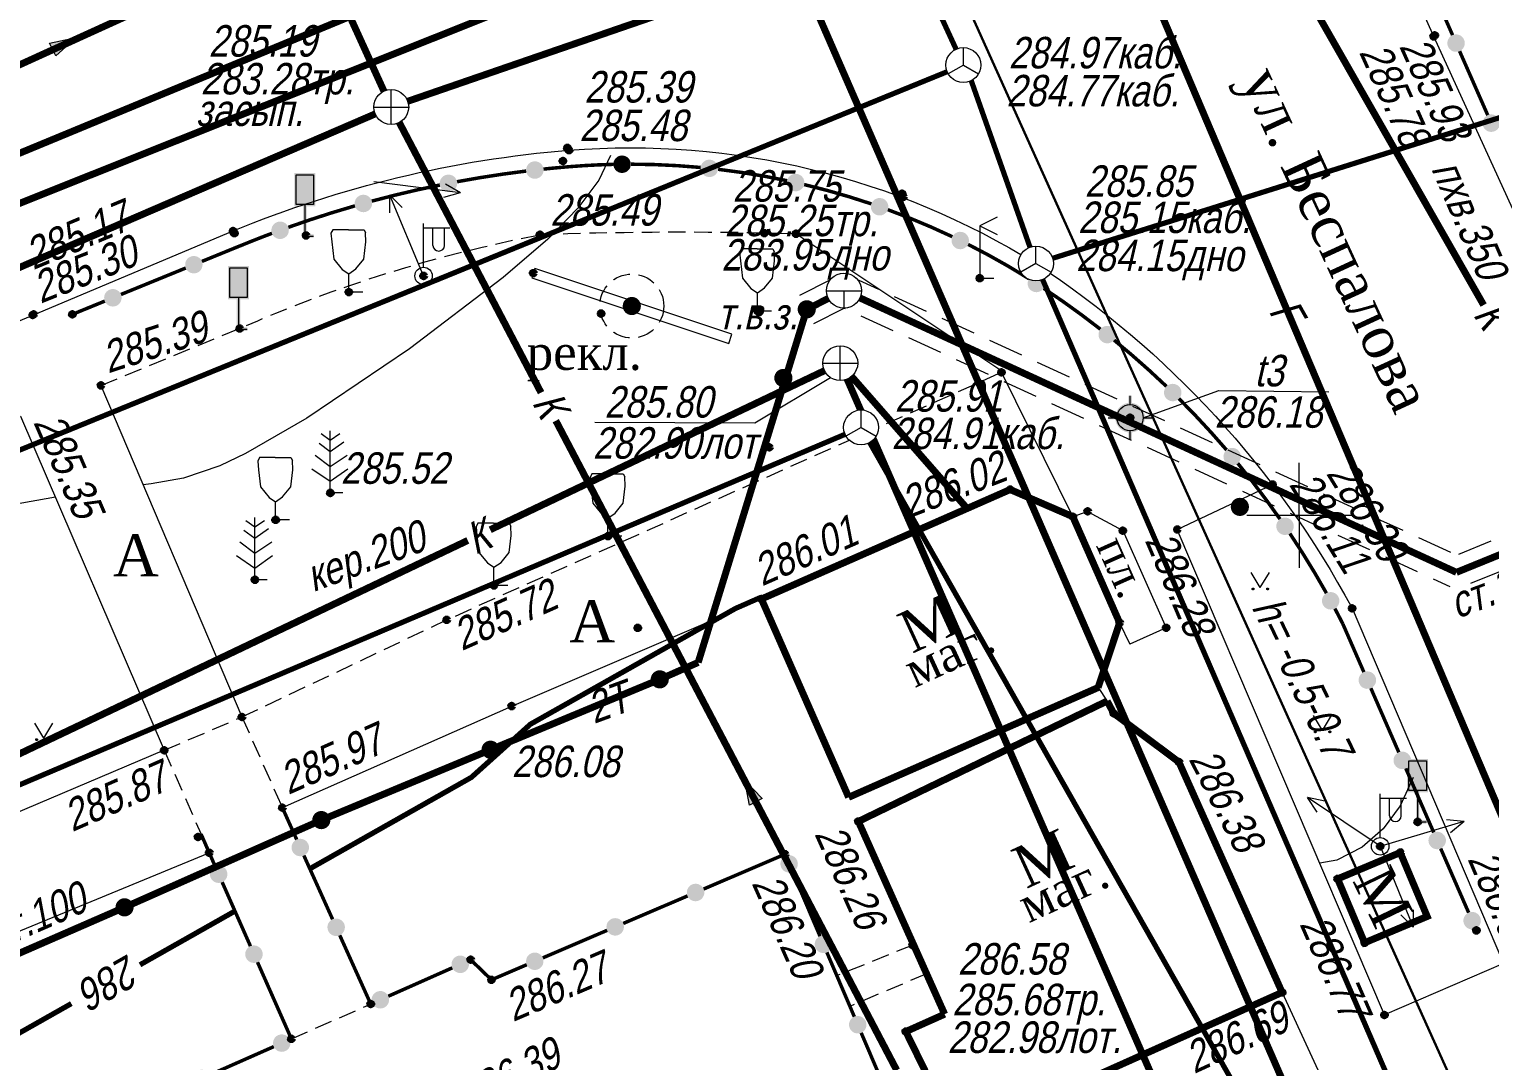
# Model space of a CAD drawing. Header units: metres. Extents: x 5191936 to 10384803, y 4968698 to 9938221.
# Drawn here: x 5192263.69 to 5192305.45, y 4969134.41 to 4969163.89 of the extents above; entities that cross this region are included whole.
import ezdxf
from ezdxf import colors
from ezdxf.entities.mleader import LeaderData, LeaderLine
from ezdxf.math import Vec2, Vec3

# ---------------------------------------------------------------- set-up
doc = ezdxf.new("R2010")
doc.units = ezdxf.units.M
doc.set_wipeout_variables(frame=1)
for name, pattern in [('COMMUN', [6, 5, -1]), ('DASHED', [0.75, 0.5, -0.25]), ('DASHEDX2', [1.5, 1, -0.5])]:
    doc.linetypes.add(name, pattern=pattern)
doc.layers.get('0').update_dxf_attribs({"lineweight": 18})
for name, color, linetype, lineweight in [('51361800', 7, 'Continuous', 18), ('51361930', 7, 'Continuous', 18), ('51361960', 7, 'Continuous', 18), ('51472300', 7, 'Continuous', 18), ('62221000', 7, 'Continuous', 18), ('71133200', 7, 'Continuous', 18), ('71133600', 7, 'Continuous', 18), ('82211000', 7, 'Continuous', 18), ('Commun', 7, 'Continuous', 18), ('CONTOURS-LABEL', 7, 'Continuous', 18), ('ELE_SKLAD', 7, 'Continuous', 18), ('GEO_POINTS', 7, 'Continuous', 18), ('Grid', 7, 'Continuous', 18), ('Otm', 7, 'Continuous', 18), ('R_Поверхность10_CNT-MAJ', 7, 'Continuous', 18), ('R_Поверхность10_CNT-MIN', 7, 'Continuous', 18), ('Sit', 7, 'Continuous', 18), ('Text', 7, 'Continuous', 18), ('Text_com', 7, 'Continuous', 18), ('Us_znak', 7, 'Continuous', 18), ('Us_znak_fon', 7, 'Continuous', 18), ('Рамка и сетка', 7, 'Continuous', 18)]:
    doc.layers.add(name, color=color, linetype=linetype, lineweight=lineweight)
doc.styles.add('eskd', font='ESKD1.shx', dxfattribs={"width": 1.2, "oblique": 15})
doc.styles.add('GOST-2.304_Type-B', font='GOST Common.ttf')
doc.styles.get("Standard").update_dxf_attribs({"font": 'arial.ttf', "width": 0.8, "oblique": 13, "height": 0.9})
doc.styles.add('style1', font='times.ttf', dxfattribs={"height": 1})
doc.linetypes.add('KABELww_500', pattern='A,0.0001,-0.4,[131,ltypeshp.shx,S=0.4,R=90,X=0.4,Y=-0.4],0.2,[131,ltypeshp.shx,S=0.2,R=90,X=0.4,Y=-0.2],3.6,[131,ltypeshp.shx,S=0.2,R=-90,X=-0.4,Y=0.2],0.2,[131,ltypeshp.shx,S=0.4,R=-90,X=-0.4,Y=0.4],-0.8,4,-0.4', length=9.6001)
doc.linetypes.add('ПОДЗ_ЛИНИИ_СВЯЗИ', pattern='A,4.8,-0.2,[133,ltypeshp.shx,S=0.2,R=0,X=-0.2,Y=0],-0.2,4.8,-2', length=12)

# ---------------------------------------------------------------- blocks, each defined once
blk = doc.blocks.new('KOVER')
at = {"layer": 'Us_znak', "lineweight": -2}
blk.add_hatch(color=0, dxfattribs=at).paths.add_polyline_path([(-0.21, 0, 1), (0.21, 0, 1)])
at = {"layer": 'Us_znak_fon', "true_color": 0xffffff}
blk.add_hatch(color=7, dxfattribs=at).paths.add_polyline_path([(-0.26, 0, 1), (0.26, 0, 1)])
at = {"layer": 'Us_znak', "color": 0, "lineweight": -2}
blk.add_circle((0, 0), 0.21, dxfattribs=at)
blk = doc.blocks.new('71133600')
for p, q in [((-0.52, 3.393), (0, 3.023)), ((0, 3.023), (0.55, 3.393)), ((-0.86, 2.163), (0, 1.513)), ((0, 1.513), (0.96, 2.163))]:
    blk.add_line(p, q)
for points in [[(0.71, 0), (0, 0), (0, 3.55)], [(-0.64, 2.838), (0, 2.368), (0, 2.368), (0.78, 2.928)], [(-1.05, 1.38), (0, 0.67), (1, 1.38)]]:
    blk.add_lwpolyline(points)
at = {"style": 'eskd', "oblique": 14.99998}
blk.add_attdef('Z', (2.033, -0.191), '', height=2, dxfattribs=at)
blk = doc.blocks.new('71133200')
for p, q in [((-0.924145, 3.560442), (-1.024145, 3.360442)), ((-1.024145, 3.360442), (-0.977382, 2.864397)), ((-0.024145, 3.560442), (-0.924145, 3.560442)), ((-0.024145, 3.560442), (0.875855, 3.560442)), ((0.875855, 3.560442), (0.958164, 3.395824)), ((0.975974, 2.864397), (0.958164, 3.395824)), ((-0.977382, 2.864397), (-0.861899, 1.88241)), ((0.861899, 1.88241), (0.975974, 2.864397)), ((-0.861899, 1.88241), (-0.374616, 1.28565)), ((0.401375, 1.321765), (0.861899, 1.88241)), ((-0.374616, 1.28565), (0, 1.039723)), ((0, 1.039723), (0.401375, 1.321765)), ((0, 0), (0, 1.039723)), ((0.8, 0), (0, 0))]:
    blk.add_line(p, q)
at = {"style": 'eskd', "oblique": 14.99997778}
blk.add_attdef('Z', (1.873004, -0.239356), '', height=2, dxfattribs=at)
blk = doc.blocks.new('ZNAK')
at = {"layer": 'Us_znak_fon', "true_color": 0xffffff}
blk.add_hatch(color=7, dxfattribs=at).paths.add_polyline_path([(0.3, 1.8), (-0.3, 1.8), (-0.3, 0.85), (-0.05, 0.85), (-0.05, -0.05), (0.25, -0.05), (0.25, 0.05), (0.05, 0.05), (0.05, 0.85), (0.3, 0.85)])
at = {"layer": 'Us_znak', "color": 0, "linetype": 'Continuous', "lineweight": -2, "ltscale": 10}
blk.add_lwpolyline([(-0.25, 1.75), (0.25, 1.75), (0.25, 0.9), (-0.25, 0.9)], close=True, dxfattribs=at)
at = {"layer": 'Us_znak', "linetype": 'DASHEDX2', "ltscale": 10}
blk.add_lwpolyline([(0, 0.9), (0, 0), (0.25, 0)], dxfattribs=at)
blk = doc.blocks.new('GAZON')
at = {"layer": 'Us_znak', "linetype": 'COMMUN', "lineweight": -2}
for points in [[(-0.233, -0.041, 1), (-0.183, -0.041, 1)], [(0.183, -0.041, 1), (0.233, -0.041, 1)]]:
    blk.add_hatch(color=0, dxfattribs=at).paths.add_polyline_path(points)
at = {"layer": 'Us_znak', "color": 0, "linetype": 'COMMUN', "lineweight": -2}
for points in [[(0, 0), (-0.26, 0.427)], [(0, 0), (0.26, 0.427)]]:
    blk.add_lwpolyline(points, dxfattribs=at)
for centre in [(-0.208, -0.041), (0.208, -0.041)]:
    blk.add_circle(centre, 0.025, dxfattribs=at)
blk = doc.blocks.new('51472300')
for p, q in [((0, 0.5), (0, 3)), ((0, 2.75), (1.5, 2.75)), ((0.538, 1.74), (0.538, 2.75)), ((1.2, 1.74), (1.2, 2.75))]:
    blk.add_line(p, q)
at = {"color": 7}
for radius in [0.5, 0.05]:
    blk.add_circle((0, 0), radius, dxfattribs=at)
blk.add_arc((0.869, 1.752), 0.331, 182.15673, 357.84327)
at = {"oblique": 15}
blk.add_attdef('Z', (1.021, -1.366), '', height=2, dxfattribs=at)
blk = doc.blocks.new('NAPR')
at = {"layer": 'Us_znak', "color": 0, "linetype": 'Continuous', "lineweight": -2}
for p in [(-0.191, 2.038), (0.189, 2.037)]:
    blk.add_line(p, (0, 2.5), dxfattribs=at)
blk.add_lwpolyline([(0, 0), (0, 2.5)], dxfattribs=at)
blk = doc.blocks.new('*U64')
at = {"layer": '82211000', "linetype": 'Continuous', "ltscale": 0.5}
for points in [[(5192277.899, 4969159.84, 1), (5192278.396, 4969159.897, 1)], [(5192280.391, 4969160.032, 1), (5192280.891, 4969160.038, 1)], [(5192282.888, 4969159.944, 1), (5192283.385, 4969159.891, 1)], [(5192275.432, 4969159.441, 1), (5192275.923, 4969159.536, 1)], [(5192285.358, 4969159.566, 1), (5192285.846, 4969159.456, 1)], [(5192273.004, 4969158.846, 1), (5192273.486, 4969158.981, 1)], [(5192287.767, 4969158.903, 1), (5192288.239, 4969158.737, 1)], [(5192270.631, 4969158.061, 1), (5192271.101, 4969158.233, 1)], [(5192290.083, 4969157.964, 1), (5192290.532, 4969157.744, 1)], [(5192292.274, 4969156.762, 1), (5192292.693, 4969156.49, 1)], [(5192294.315, 4969155.32, 1), (5192294.705, 4969155.008, 1)], [(5192296.203, 4969153.683, 1), (5192296.561, 4969153.334, 1)], [(5192297.921, 4969151.868, 1), (5192298.242, 4969151.485, 1)], [(5192299.451, 4969149.892, 1), (5192299.733, 4969149.479, 1)], [(5192300.777, 4969147.774, 1), (5192301.017, 4969147.335, 1)], [(5192301.846, 4969145.516, 1), (5192302.045, 4969145.057, 1)], [(5192302.844, 4969143.224, 1), (5192303.044, 4969142.765, 1)], [(5192303.843, 4969140.932, 1), (5192304.042, 4969140.473, 1)], [(5192304.841, 4969138.64, 1), (5192305.041, 4969138.181, 1)]]:
    blk.add_hatch(color=256, dxfattribs=at).paths.add_polyline_path(points, flags=0)
for points in [[(5192278.396, 4969159.896, 0.1, 0.1, -0.006108), (5192279.161, 4969159.967, 0.1, 0.1, -0.014367), (5192280.391, 4969160.031, 0, 0, 0)], [(5192290.532, 4969157.743, 0.1, 0.1, -0.022574), (5192292.219, 4969156.795, 0.1, 0.1, -0.000636), (5192292.273, 4969156.761, 0, 0, 0)], [(5192301.016, 4969147.334, 0.1, 0.1, -0.004898), (5192301.244, 4969146.896, 0.1, 0.1, 0), (5192301.846, 4969145.516, 0, 0, 0)]]:
    blk.add_lwpolyline(points, format="xyseb", dxfattribs=at)
at = {"layer": '82211000', "linetype": 'Continuous', "ltscale": 0.5, "const_width": 0.1}
for points in [[(5192280.891, 4969160.036, -0.023323), (5192282.888, 4969159.942, -0.023323)], [(5192275.923, 4969159.535, -0.015909), (5192277.899, 4969159.84, -0.015909)], [(5192283.385, 4969159.89, -0.023323), (5192285.358, 4969159.564, -0.023323)], [(5192273.486, 4969158.98, -0.015909), (5192275.432, 4969159.44, -0.015909)], [(5192285.846, 4969159.454, -0.023323), (5192287.767, 4969158.901, -0.023323)], [(5192271.101, 4969158.232, -0.015909), (5192273.004, 4969158.845, -0.015909)], [(5192288.238, 4969158.735, -0.023323), (5192290.082, 4969157.963, -0.023323)], [(5192292.692, 4969156.489, -0.019816), (5192294.314, 4969155.319, -0.019816)], [(5192294.705, 4969155.007, -0.019816), (5192296.203, 4969153.683, -0.019816)], [(5192296.56, 4969153.333, -0.019816), (5192297.92, 4969151.867, -0.019816)], [(5192298.241, 4969151.484, -0.019816), (5192299.449, 4969149.891, -0.019816)], [(5192299.731, 4969149.478, -0.019816), (5192300.776, 4969147.773, -0.019816)]]:
    blk.add_lwpolyline(points, format="xyb", dxfattribs=at)
at = {"layer": '82211000', "linetype": 'Continuous', "ltscale": 0.5, "flags": 128}
blk.add_lwpolyline([(5192269.701, 4969157.693, 0.1, 0.1, -0.007954), (5192270.632, 4969158.06, 0, 0, 0)], format="xyseb", dxfattribs=at)
at = {"layer": '82211000', "linetype": 'Continuous', "ltscale": 0.5, "const_width": 0.1}
for points in [[(5192302.045, 4969145.057), (5192302.844, 4969143.224)], [(5192303.044, 4969142.765), (5192303.843, 4969140.932)], [(5192304.042, 4969140.473), (5192304.841, 4969138.64)]]:
    blk.add_lwpolyline(points, dxfattribs=at)
at = {"layer": '82211000', "ltscale": 0.5, "const_width": 0.1}
blk.add_lwpolyline([(5192305.041, 4969138.181), (5192305.063, 4969138.132)], dxfattribs=at)
blk = doc.blocks.new('*U65')
at = {"layer": '82211000', "linetype": 'Continuous', "ltscale": 0.5}
for points in [[(5192268.168, 4969157.068, 1), (5192268.63, 4969157.257, 1)], [(5192265.853, 4969156.122, 1), (5192266.316, 4969156.312, 1)]]:
    blk.add_hatch(color=256, dxfattribs=at).paths.add_polyline_path(points, flags=0)
at = {"layer": '82211000', "ltscale": 0.5, "const_width": 0.1}
blk.add_lwpolyline([(5192268.63, 4969157.257), (5192269.75, 4969157.714)], dxfattribs=at)
at = {"layer": '82211000', "linetype": 'Continuous', "ltscale": 0.5, "const_width": 0.1}
blk.add_lwpolyline([(5192266.316, 4969156.312), (5192268.168, 4969157.068)], dxfattribs=at)
at = {"layer": '82211000', "linetype": 'Continuous', "ltscale": 0.5, "flags": 128}
blk.add_lwpolyline([(5192264.928, 4969155.744, 0.1, 0.1, 0), (5192265.853, 4969156.122, 0, 0, 0)], format="xyseb", dxfattribs=at)
blk = doc.blocks.new('*U66')
at = {"layer": '82211000', "linetype": 'Continuous', "ltscale": 0.5}
for points in [[(5192269.007, 4969139.969, 1), (5192269.209, 4969139.511, 1)], [(5192270.017, 4969137.682, 1), (5192270.219, 4969137.224, 1)], [(5192271.141, 4969135.012, 1), (5192270.684, 4969134.81, 1)], [(5192268.854, 4969134.001, 1), (5192268.397, 4969133.799, 1)], [(5192268.146, 4969132.412, 1), (5192268.365, 4969131.962, 1)]]:
    blk.add_hatch(color=256, dxfattribs=at).paths.add_polyline_path(points, flags=0)
at = {"layer": '82211000', "linetype": 'Continuous', "ltscale": 0.5, "flags": 128}
blk.add_lwpolyline([(5192268.606, 4969140.885, 0.1, 0.1, 0), (5192268.839, 4969140.351, 0.1, 0.1, 0), (5192269.007, 4969139.969, 0, 0, 0)], format="xyseb", dxfattribs=at)
at = {"layer": '82211000', "linetype": 'Continuous', "ltscale": 0.5, "const_width": 0.1}
for points in [[(5192269.209, 4969139.511), (5192270.017, 4969137.682)], [(5192270.684, 4969134.81), (5192268.854, 4969134.001)]]:
    blk.add_lwpolyline(points, dxfattribs=at)
at = {"layer": '82211000', "linetype": 'Continuous', "ltscale": 0.5}
for points in [[(5192270.219, 4969137.224, 0.1, 0.1, 0), (5192271.187, 4969135.032, 0.1, 0.1, 0), (5192271.141, 4969135.012, 0, 0, 0)], [(5192268.397, 4969133.799, 0.1, 0.1, 0), (5192267.636, 4969133.462, 0.1, 0.1, 0), (5192268.146, 4969132.412, 0, 0, 0)]]:
    blk.add_lwpolyline(points, format="xyseb", dxfattribs=at)
at = {"layer": '82211000', "ltscale": 0.5, "const_width": 0.1}
blk.add_lwpolyline([(5192268.365, 4969131.962), (5192269.449, 4969129.73)], dxfattribs=at)
blk = doc.blocks.new('*U67')
at = {"layer": '82211000', "linetype": 'Continuous', "ltscale": 0.5}
for points in [[(5192271.339, 4969140.73, 1), (5192271.544, 4969140.274, 1)], [(5192285.318, 4969140.264, 1), (5192285.514, 4969139.805, 1)], [(5192282.512, 4969139.118, 1), (5192282.972, 4969139.315, 1)], [(5192272.365, 4969138.45, 1), (5192272.57, 4969137.994, 1)], [(5192280.214, 4969138.135, 1), (5192280.674, 4969138.332, 1)], [(5192286.299, 4969137.965, 1), (5192286.495, 4969137.505, 1)], [(5192277.916, 4969137.152, 1), (5192278.375, 4969137.348, 1)], [(5192275.786, 4969137.062, 1), (5192276.243, 4969137.265, 1)], [(5192273.501, 4969136.048, 1), (5192273.958, 4969136.251, 1)], [(5192287.28, 4969135.666, 1), (5192287.476, 4969135.206, 1)], [(5192288.261, 4969133.366, 1), (5192288.458, 4969132.906, 1)]]:
    blk.add_hatch(color=256, dxfattribs=at).paths.add_polyline_path(points, flags=0)
at = {"layer": '82211000', "linetype": 'Continuous', "ltscale": 0.5, "flags": 128}
blk.add_lwpolyline([(5192270.929, 4969141.642, 0.1, 0.1, 0), (5192271.339, 4969140.73, 0, 0, 0)], format="xyseb", dxfattribs=at)
at = {"layer": '82211000', "linetype": 'Continuous', "ltscale": 0.5, "const_width": 0.1}
for points in [[(5192271.544, 4969140.274), (5192272.365, 4969138.45)], [(5192285.514, 4969139.805), (5192286.299, 4969137.965)], [(5192280.674, 4969138.332), (5192282.512, 4969139.118)], [(5192278.375, 4969137.348), (5192280.214, 4969138.135)], [(5192286.495, 4969137.505), (5192287.28, 4969135.666)], [(5192273.958, 4969136.251), (5192275.786, 4969137.062)], [(5192287.476, 4969135.206), (5192288.261, 4969133.366)]]:
    blk.add_lwpolyline(points, dxfattribs=at)
at = {"layer": '82211000', "linetype": 'Continuous', "ltscale": 0.5}
for points in [[(5192282.972, 4969139.315, 0.1, 0.1, 0), (5192285.298, 4969140.31, 0.1, 0.1, 0), (5192285.318, 4969140.264, 0, 0, 0)], [(5192272.57, 4969137.994, 0.1, 0.1, 0), (5192273.456, 4969136.027, 0.1, 0.1, 0), (5192273.501, 4969136.048, 0, 0, 0)], [(5192276.243, 4969137.265, 0.1, 0.1, 0), (5192276.311, 4969137.296, 0.1, 0.1, 0), (5192276.907, 4969136.72, 0.1, 0.1, 0), (5192277.916, 4969137.152, 0, 0, 0)]]:
    blk.add_lwpolyline(points, format="xyseb", dxfattribs=at)
at = {"layer": '82211000', "ltscale": 0.5}
blk.add_lwpolyline([(5192288.458, 4969132.906, 0.1, 0.1, 0), (5192288.903, 4969131.861, 0.1, 0.1, 0), (5192289.527, 4969132.094, 0, 0, 0)], format="xyseb", dxfattribs=at)
blk = doc.blocks.new('*U73')
at = {"layer": '82211000', "linetype": 'Continuous', "ltscale": 0.5}
for points in [[(5192304.381, 4969163.726, 1), (5192304.582, 4969163.268, 1)], [(5192305.387, 4969161.438, 1), (5192305.589, 4969160.98, 1)]]:
    blk.add_hatch(color=256, dxfattribs=at).paths.add_polyline_path(points, flags=0)
at = {"layer": '82211000', "linetype": 'Continuous', "ltscale": 0.5, "const_width": 0.1}
for points in [[(5192303.576, 4969165.557), (5192304.381, 4969163.726)], [(5192304.582, 4969163.268), (5192305.387, 4969161.438)]]:
    blk.add_lwpolyline(points, dxfattribs=at)
blk = doc.blocks.new('51361960a')
at = {"style": 'eskd', "oblique": 15}
for tag, p in [('Z', (1.722, 1.4)), ('Z1', (1.722, -1)), ('Z2', (1.722, -3.4))]:
    blk.add_attdef(tag, p, '', height=2, dxfattribs=at)
at = {"color": 7}
blk.add_wipeout([(-0.098, 1), (-0.292, 0.962), (-0.474, 0.886), (-0.637, 0.777), (-0.777, 0.637), (-0.886, 0.474), (-0.962, 0.292), (-1, 0.098), (-1, -0.098), (-0.962, -0.292), (-0.886, -0.474), (-0.777, -0.637), (-0.637, -0.777), (-0.474, -0.886), (-0.292, -0.962), (-0.098, -1), (0.098, -1), (0.292, -0.962), (0.474, -0.886), (0.637, -0.777), (0.777, -0.637), (0.886, -0.474), (0.962, -0.292), (1, -0.098), (1, 0.098), (0.962, 0.292), (0.886, 0.474), (0.777, 0.637), (0.637, 0.777), (0.474, 0.886), (0.292, 0.962), (0.098, 1)], dxfattribs=at)
blk.add_wipeout([(-0.098, 1), (-0.292, 0.962), (-0.474, 0.886), (-0.637, 0.777), (-0.777, 0.637), (-0.886, 0.474), (-0.962, 0.292), (-1, 0.098), (-1, -0.098), (-0.962, -0.292), (-0.886, -0.474), (-0.777, -0.637), (-0.637, -0.777), (-0.474, -0.886), (-0.292, -0.962), (-0.098, -1), (0.098, -1), (0.292, -0.962), (0.474, -0.886), (0.637, -0.777), (0.777, -0.637), (0.886, -0.474), (0.962, -0.292), (1, -0.098), (1, 0.098), (0.962, 0.292), (0.886, 0.474), (0.777, 0.637), (0.637, 0.777), (0.474, 0.886), (0.292, 0.962), (0.098, 1)], dxfattribs=at)
for q in [(0, 1), (-0.867, -0.498), (0.867, -0.498)]:
    blk.add_line((0, 0), q)
blk.add_circle((0, 0), 1)
blk = doc.blocks.new('51361800a')
at = {"style": 'eskd', "oblique": 15}
for tag, p in [('Z', (1.722, 1.4)), ('Z1', (1.722, -1)), ('Z2', (1.722, -3.4))]:
    blk.add_attdef(tag, p, '', height=2, dxfattribs=at)
at = {"color": 7}
blk.add_wipeout([(-0.098, 1), (-0.292, 0.962), (-0.474, 0.886), (-0.637, 0.777), (-0.777, 0.637), (-0.886, 0.474), (-0.962, 0.292), (-1, 0.098), (-1, -0.098), (-0.962, -0.292), (-0.886, -0.474), (-0.777, -0.637), (-0.637, -0.777), (-0.474, -0.886), (-0.292, -0.962), (-0.098, -1), (0.098, -1), (0.292, -0.962), (0.474, -0.886), (0.637, -0.777), (0.777, -0.637), (0.886, -0.474), (0.962, -0.292), (1, -0.098), (1, 0.098), (0.962, 0.292), (0.886, 0.474), (0.777, 0.637), (0.637, 0.777), (0.474, 0.886), (0.292, 0.962), (0.098, 1)], dxfattribs=at)
for p, q in [((0, -1), (0, 1)), ((-1, 0), (1, 0))]:
    blk.add_line(p, q)
blk.add_circle((0, 0), 1)
blk = doc.blocks.new('51361930a')
at = {"style": 'eskd', "oblique": 15}
for tag, p in [('Z', (1.722, 1.4)), ('Z1', (1.722, -1)), ('Z2', (1.722, -3.4))]:
    blk.add_attdef(tag, p, '', height=2, dxfattribs=at)
at = {"color": 7}
blk.add_wipeout([(-0.098, 1), (-0.292, 0.962), (-0.474, 0.886), (-0.637, 0.777), (-0.777, 0.637), (-0.886, 0.474), (-0.962, 0.292), (-1, 0.098), (-1, -0.098), (-0.962, -0.292), (-0.886, -0.474), (-0.777, -0.637), (-0.637, -0.777), (-0.474, -0.886), (-0.292, -0.962), (-0.098, -1), (0.098, -1), (0.292, -0.962), (0.474, -0.886), (0.637, -0.777), (0.777, -0.637), (0.886, -0.474), (0.962, -0.292), (1, -0.098), (1, 0.098), (0.962, 0.292), (0.886, 0.474), (0.777, 0.637), (0.637, 0.777), (0.474, 0.886), (0.292, 0.962), (0.098, 1)], dxfattribs=at)
for p, q in [((-1, 0), (1, 0)), ((0, 0), (0, -1))]:
    blk.add_line(p, q)
blk.add_circle((0, 0), 1)
blk = doc.blocks.new('62221000')
at = {"linetype": 'Continuous'}
for points in [[(1, 3.5), (0, 3), (1, 2.5)], [(0, 3), (0, 0), (0.8, 0)]]:
    blk.add_lwpolyline(points, dxfattribs=at)
at = {"style": 'eskd', "oblique": 14.99997778}
blk.add_attdef('Z', (1.778249, -0.193057), '', height=2, dxfattribs=at)
blk = doc.blocks.new('A$C52264BE2')
at = {"layer": 'Sit'}
h = blk.add_hatch(color=32, dxfattribs=at)
h.dxf.hatch_style = 1
h.paths.add_polyline_path([(0, 0.374), (0.714, 0.443), (0.15, 0)])
at = {"layer": 'Sit', "color": 32, "elevation": 285.308}
blk.add_lwpolyline([(0, 0.374), (0.714, 0.443), (0.15, 0), (0, 0.374)], dxfattribs=at)
blk = doc.blocks.new('POINT')
at = {"layer": 'Us_znak', "linetype": 'Continuous', "lineweight": -2}
h = blk.add_hatch(color=0, dxfattribs=at)
edge = h.paths.add_edge_path()
edge.add_arc((0, 0), 0.05, 0, 360)
at = {"layer": 'Us_znak_fon', "linetype": 'Continuous', "true_color": 0xffffff}
blk.add_hatch(color=7, dxfattribs=at).paths.add_polyline_path([(-0.422, 0.05, -0.346708), (-0.05, 0.422), (-0.05, 0.625), (0.05, 0.625), (0.05, 0.422, -0.346708), (0.422, 0.05), (0.625, 0.05), (0.625, -0.05), (0.422, -0.05, -0.346708), (0.05, -0.422), (0.05, -0.625), (-0.05, -0.625), (-0.05, -0.422, -0.346708), (-0.422, -0.05), (-0.625, -0.05), (-0.625, 0.05)])
at = {"layer": 'Us_znak', "color": 0, "linetype": 'Continuous', "lineweight": -2}
for p, q in [((0, 0.375), (0, 0.625)), ((-0.625, 0), (-0.375, 0)), ((0.375, 0), (0.625, 0)), ((0, -0.625), (0, -0.375))]:
    blk.add_line(p, q, dxfattribs=at)
for radius in [0.375, 0.05]:
    blk.add_circle((0, 0), radius, dxfattribs=at)
blk = doc.blocks.new('GRID')
at = {"layer": 'Grid', "color": 104}
blk.add_line((-1.5, 0), (1.5, 0), dxfattribs=at)
for points in [[(0, 0), (0, 1.5)], [(0, 0), (0, -1.5)]]:
    blk.add_lwpolyline(points, dxfattribs=at)

msp = doc.modelspace()

# ---------------------------------------------------------------- hatches: boundary and pattern name
at = {"layer": 'Рамка и сетка'}
h = msp.add_hatch(color=256, dxfattribs=at)
h.dxf.hatch_style = 1
h.paths.add_polyline_path([(5192264.27, 4969163.494), (5192265.032, 4969163.659), (5192264.451, 4969163.134)])

# ---------------------------------------------------------------- linework, layer by layer
at = {"color": 192, "linetype": 'ПОДЗ_ЛИНИИ_СВЯЗИ', "lineweight": 60, "ltscale": 0.4, "const_width": 0.15, "flags": 128}
for points, elevation in [([(5192271.745, 4969203.416), (5192290.188, 4969163.323)], 285.573), ([(5192289.934, 4969162.68), (5192198.191, 4969125.254)], 285.573), ([(5192290.623, 4969162.421), (5192292.3, 4969157.668)], 285.573), ([(5192292.949, 4969157.346), (5192306.18, 4969161.509)], 285.237), ([(5192329.562, 4969071.503), (5192292.664, 4969156.736)], 290.074), ([(5192287.013, 4969152.314), (5192227.302, 4969126.957)], 285.911), ([(5192287.721, 4969152.074), (5192306.396, 4969119.184)], 285.237)]:
    msp.add_lwpolyline(points, dxfattribs=dict(at, elevation=elevation))
at = {"layer": 'Commun', "color": 1, "linetype": 'KABELww_500', "lineweight": 30, "flags": 128}
msp.add_lwpolyline([(5192313.741, 4969113.03), (5192273.206, 4969202.968)], dxfattribs=at)
at = {"layer": 'Commun', "color": 32, "linetype": 'COMMUN', "ltscale": 0.7, "const_width": 0.2, "flags": 128}
for points, elevation in [([(5192267.09, 4969176.929), (5192273.833, 4969162.124)], 283.662), ([(5192274.513, 4969161.834), (5192296.965, 4969169.569)], 285.308), ([(5192297.691, 4969169.289), (5192305.269, 4969156.009)], 285.308), ([(5192233.576, 4969144.202), (5192273.58, 4969161.472)], 285.308), ([(5192278.325, 4969153.505), (5192274.273, 4969161.225)], 286.577), ([(5192286.424, 4969154.132), (5192276.871, 4969149.586)], 285.804), ([(5192304.47, 4969114.135), (5192287.075, 4969153.889)], 285.237), ([(5192287.203, 4969153.968), (5192290.504, 4969150.193)], 285.804), ([(5192288.492, 4969134.135), (5192278.746, 4969152.703)], 286.577), ([(5192276.23, 4969149.28), (5192255.193, 4969139.267)], 285.804)]:
    msp.add_lwpolyline(points, dxfattribs=dict(at, elevation=elevation))
at = {"layer": 'Commun', "color": 4, "linetype": 'COMMUN', "ltscale": 0.7, "const_width": 0.2, "elevation": 287.906, "flags": 128}
for points in [[(5192293.291, 4969170.842), (5192256.056, 4969155.977)], [(5192293.291, 4969170.842), (5192329.917, 4969084.562)]]:
    msp.add_lwpolyline(points, dxfattribs=at)
at = {"layer": 'Commun', "color": 106, "linetype": 'COMMUN', "ltscale": 0.7, "const_width": 0.2, "flags": 128}
for points, elevation in [([(5192250.177, 4969154.872), (5192283.731, 4969168.754)], 285.881), ([(5192286.19, 4969164.442), (5192299.851, 4969133.088)], 285.381)]:
    msp.add_lwpolyline(points, dxfattribs=dict(at, elevation=elevation))
at = {"layer": 'Commun', "color": 5, "linetype": 'DASHED', "ltscale": 2, "flags": 128}
for points, elevation in [([(5192285.718, 4969156.289), (5192286.977, 4969156.922), (5192304.681, 4969148.777)], 285.636), ([(5192286.122, 4969155.485), (5192286.994, 4969155.923), (5192304.305, 4969147.959)], 285.636), ([(5192311.036, 4969151.522), (5192304.323, 4969148.785)], 286.489), ([(5192311.375, 4969150.688), (5192304.663, 4969147.951)], 286.489)]:
    msp.add_lwpolyline(points, dxfattribs=dict(at, elevation=elevation))
at = {"layer": 'Commun', "color": 5, "linetype": 'COMMUN', "ltscale": 0.7, "const_width": 0.2, "flags": 128}
for points, elevation in [([(5192285.92, 4969155.887), (5192286.534, 4969156.196)], 285.636), ([(5192287.439, 4969156.214), (5192304.493, 4969148.368)], 285.636), ([(5192310.739, 4969150.915), (5192304.493, 4969148.368)], 286.489)]:
    msp.add_lwpolyline(points, dxfattribs=dict(at, elevation=elevation))
at = {"layer": 'Commun', "color": 5, "linetype": 'Continuous', "ltscale": 2, "const_width": 0.2, "flags": 128}
for points, elevation in [([(5192285.92, 4969155.887), (5192282.816, 4969145.793)], 285.636), ([(5192250.308, 4969132.099), (5192251.928, 4969132.754), (5192257.078, 4969134.788), (5192261.617, 4969136.698), (5192266.418, 4969138.792), (5192272.043, 4969141.286), (5192281.718, 4969145.309), (5192282.816, 4969145.793)], 285.752)]:
    msp.add_lwpolyline(points, dxfattribs=dict(at, elevation=elevation))
at = {"layer": 'GEO_POINTS', "lineweight": 60}
for centre in [(5192303.842, 4969163.687, 285.777), (5192303.872, 4969163.72, 285.931), (5192274.039, 4969161.67, 285.194), (5192279.078, 4969160.501, 285.39), (5192279.123, 4969160.435, 285.476), (5192278.948, 4969160.126, 285.492), (5192288.646, 4969159.192, 285.668), (5192288.681, 4969159.099, 285.797), (5192269.522, 4969158.128, 285.237), (5192269.559, 4969158.063, 285.384), (5192271.606, 4969157.998, 285.424), (5192278.291, 4969158.019, 285.491), (5192284.706, 4969158.066, 285.678), (5192285.609, 4969158.048, 285.765), (5192292.467, 4969157.194, 285.847), (5192274.966, 4969156.842, 285.471), (5192278.101, 4969156.922, 285.487), (5192290.866, 4969156.776, 285.952), (5192272.83, 4969156.38, 285.527), (5192286.985, 4969156.422, 285.753), (5192280.919, 4969155.981, 285.782), (5192284.513, 4969155.837, 285.803), (5192285.92, 4969155.887, 285.636), (5192263.795, 4969155.724, 285.302), (5192263.818, 4969155.743, 285.174), (5192264.928, 4969155.744, 285.308), (5192280.041, 4969155.765, 285.644), (5192269.707, 4969155.338, 285.451), (5192286.872, 4969154.348, 285.804), (5192265.744, 4969153.712, 285.386), (5192285.252, 4969153.925, 285.844), (5192291.486, 4969154.087, 286.067), (5192287.474, 4969152.51, 285.911), (5192295.164, 4969152.79, 286.182), (5192284.85, 4969151.943, 286.909), (5192299.193, 4969150.835, 286.299), (5192299.235, 4969150.877, 286.109), (5192272.3, 4969150.639, 285.518), (5192291.735, 4969150.735, 286.018), (5192293.526, 4969149.96, 286.184), (5192293.949, 4969150.111, 286.239), (5192298.301, 4969150.24, 286.282), (5192270.736, 4969149.868, 285.5), (5192294.955, 4969149.561, 286.254), (5192296.512, 4969149.593, 286.283), (5192280.238, 4969149.401, 285.929), (5192270.144, 4969148.157, 285.55), (5192276.979, 4969147.993, 285.693), (5192284.624, 4969147.606, 286.009), (5192301.51, 4969147.341, 286.27), (5192275.626, 4969147.009, 285.718), (5192281.09, 4969146.781, 285.891), (5192294.864, 4969146.927, 286.304), (5192296.194, 4969146.784, 286.321), (5192277.485, 4969144.545, 285.959), (5192269.773, 4969144.234, 285.857), (5192294.694, 4969144.337, 286.395), (5192267.552, 4969143.281, 285.87), (5192276.969, 4969143.256, 286.083), (5192296.559, 4969142.946, 286.378), (5192270.929, 4969141.642, 285.97), (5192272.043, 4969141.286, 286.11), (5192287.395, 4969141.247, 286.257), (5192303.382, 4969141.234, 286.479), (5192268.52, 4969140.802, 285.883), (5192268.839, 4969140.351, 285.986), (5192302.313, 4969140.537, 286.52), (5192302.886, 4969140.358, 286.618), (5192285.298, 4969140.31, 286.198), (5192301.096, 4969139.606, 286.525), (5192266.418, 4969138.792, 286.026), (5192305.063, 4969138.132, 286.639), (5192288.95, 4969137.713, 286.327), (5192301.867, 4969137.779, 286.596), (5192276.311, 4969137.296, 286.24), (5192276.907, 4969136.72, 286.274), (5192299.509, 4969136.36, 286.69), (5192273.456, 4969136.027, 286.246), (5192302.435, 4969135.716, 286.774), (5192271.187, 4969135.032, 286.202), (5192288.752, 4969135.241, 286.411)]:
    msp.add_circle(centre, 0.06, dxfattribs=at)
at = {"layer": 'R_Поверхность10_CNT-MAJ', "color": 32, "const_width": 0.15, "elevation": 286, "flags": 128}
for points in [[(5192284.604, 4969147.652), (5192283.881, 4969147.335), (5192278.021, 4969144.027), (5192276.333, 4969142.508), (5192271.715, 4969139.895)], [(5192269.574, 4969138.685), (5192266.859, 4969137.149)], [(5192264.897, 4969136.04), (5192262.691, 4969134.792), (5192261.548, 4969134.302), (5192260.58, 4969133.986), (5192259.411, 4969133.937), (5192258.561, 4969134.204), (5192257.406, 4969134.244), (5192253.721, 4969133.482), (5192250.473, 4969132.622), (5192249.719, 4969132.365)]]:
    msp.add_lwpolyline(points, dxfattribs=at)
at = {"layer": 'R_Поверхность10_CNT-MIN', "color": 32, "flags": 128}
for points, elevation in [([(5192280.309, 4969160.281), (5192279.975, 4969159.577), (5192279.378, 4969158.782), (5192278.519, 4969157.895), (5192277.241, 4969156.794), (5192274.568, 4969154.761), (5192271.627, 4969152.777), (5192269.873, 4969151.762), (5192269.138, 4969151.41), (5192268.101, 4969151.062), (5192267.175, 4969150.9), (5192266.95, 4969150.874)], 285.5), ([(5192264.441, 4969150.519), (5192258.397, 4969149.436)], 285.5), ([(5192303.251, 4969142.504), (5192302.882, 4969141.696), (5192302.396, 4969141.034), (5192301.794, 4969140.516), (5192301.074, 4969140.143), (5192300.585, 4969140.051)], 286.5)]:
    msp.add_lwpolyline(points, dxfattribs=dict(at, elevation=elevation))
at = {"layer": 'Sit', "flags": 128}
for points, elevation in [([(5192323.339, 4969121.684), (5192315.631, 4969138.131), (5192309.907, 4969150.445), (5192303.842, 4969163.687), (5192297.324, 4969178.289), (5192288.163, 4969198.598), (5192286.97, 4969201.309, -0.178713), (5192286.611, 4969207.193, -0.0486), (5192287.784, 4969210.047, -0.50364)], 287.207), ([(5192269.522, 4969158.128, -0.077852), (5192279.123, 4969160.435, -0.160741), (5192292.467, 4969157.194, -0.124634), (5192301.51, 4969147.341), (5192305.842, 4969137.184)], 285.237)]:
    msp.add_lwpolyline(points, format="xyb", dxfattribs=dict(at, elevation=elevation))
at = {"layer": 'Sit', "linetype": 'COMMUN', "ltscale": 0.7, "const_width": 0.2, "elevation": 284.965, "flags": 128}
msp.add_lwpolyline([(5192275.965, 4969168.586), (5192261.221, 4969161.877)], dxfattribs=at)
at = {"layer": 'Sit', "flags": 128}
for points, elevation in [([(5192160.029, 4969111.585), (5192173.113, 4969117.076), (5192187.888, 4969123.363), (5192204.801, 4969130.562), (5192224.765, 4969139.147), (5192234.542, 4969143.344), (5192249.133, 4969149.573), (5192263.795, 4969155.724), (5192269.522, 4969158.128)], 286.018), ([(5192293.526, 4969149.96), (5192291.486, 4969154.087)], 286.184), ([(5192265.744, 4969153.712), (5192269.773, 4969144.234)], 285.386), ([(5192295.539, 4969152.79), (5192297.699, 4969153.563), (5192300.844, 4969153.524)], 286.182), ([(5192262.095, 4969140.971), (5192257.936, 4969150.427), (5192263.446, 4969152.834), (5192267.552, 4969143.281), (5192262.095, 4969140.971), (5192256.426, 4969138.478), (5192242.895, 4969132.639)], 285.871), ([(5192305.842, 4969137.184), (5192302.435, 4969135.716), (5192296.512, 4969149.593), (5192299.235, 4969150.877)], 285.237), ([(5192293.526, 4969149.96), (5192293.949, 4969150.111), (5192294.955, 4969149.561), (5192296.194, 4969146.784), (5192295.16, 4969146.316)], 286.018), ([(5192277.485, 4969144.545), (5192284.624, 4969147.606)], 285.959), ([(5192294.864, 4969146.927), (5192295.16, 4969146.316)], 286.018), ([(5192294.249, 4969145.075), (5192294.507, 4969144.689)], 286.018), ([(5192270.929, 4969141.642), (5192277.485, 4969144.545)], 285.97), ([(5192236.686, 4969126.827), (5192240.661, 4969128.528), (5192242.142, 4969129.142), (5192257.461, 4969135.658), (5192268.839, 4969140.351)], 286.008), ([(5192299.509, 4969136.36), (5192305.329, 4969123.73)], 286.395)]:
    msp.add_lwpolyline(points, dxfattribs=dict(at, elevation=elevation))
at = {"layer": 'Sit', "linetype": 'DASHED', "elevation": 285.386, "flags": 128}
msp.add_lwpolyline([(5192265.744, 4969153.712), (5192269.707, 4969155.338, -0.056314), (5192278.291, 4969158.019, -0.328107)], format="xyb", dxfattribs=at)
at = {"layer": 'Sit', "linetype": 'DASHED', "flags": 128}
msp.add_lwpolyline([(5192284.706, 4969158.066, 0.013859), (5192278.291, 4969158.019, 0.311291)], format="xyb", dxfattribs=at)
at = {"layer": 'Sit', "flags": 128}
msp.add_lwpolyline([(5192291.499, 4969154.121), (5192285.609, 4969158.048), (5192284.706, 4969158.066)], dxfattribs=at)
at = {"layer": 'Sit', "elevation": 285.487, "flags": 128}
msp.add_lwpolyline([(5192278.06, 4969156.786), (5192283.692, 4969154.906), (5192283.782, 4969155.175), (5192278.15, 4969157.055)], close=True, dxfattribs=at)
at = {"layer": 'Sit', "linetype": 'DASHED', "flags": 128}
for points, elevation in [([(5192269.773, 4969144.234), (5192275.626, 4969147.009), (5192291.486, 4969154.087)], 285.386), ([(5192267.552, 4969143.281), (5192269.773, 4969144.234)], 285.87), ([(5192269.773, 4969144.234), (5192270.929, 4969141.642)], 285.386), ([(5192267.552, 4969143.281), (5192268.606, 4969140.885)], 285.87), ([(5192288.95, 4969137.713), (5192286.779, 4969136.839)], 286.327), ([(5192289.345, 4969136.894), (5192287.155, 4969135.96)], 286.257), ([(5192271.187, 4969135.032), (5192273.456, 4969136.027)], 285.883)]:
    msp.add_lwpolyline(points, dxfattribs=dict(at, elevation=elevation))
at = {"layer": 'Sit', "const_width": 0.2, "flags": 128}
for points, elevation in [([(5192291.735, 4969150.735), (5192284.624, 4969147.606)], 286.018), ([(5192291.735, 4969150.735), (5192293.526, 4969149.96), (5192294.864, 4969146.927)], 286.018), ([(5192284.624, 4969147.606), (5192287.118, 4969141.938)], 286.009), ([(5192294.864, 4969146.927), (5192294.249, 4969145.075)], 286.018), ([(5192294.249, 4969145.075), (5192287.118, 4969141.938)], 286.018), ([(5192287.396, 4969141.248), (5192294.507, 4969144.689)], 286.257), ([(5192294.694, 4969144.337), (5192294.507, 4969144.689)], 286.257), ([(5192294.694, 4969144.337), (5192296.559, 4969142.946), (5192299.509, 4969136.36), (5192290.239, 4969132.209), (5192288.752, 4969135.241), (5192289.862, 4969135.738)], 286.395), ([(5192287.396, 4969141.248), (5192289.862, 4969135.738)], 286.257)]:
    msp.add_lwpolyline(points, dxfattribs=dict(at, elevation=elevation))
at = {"layer": 'Sit', "const_width": 0.2, "elevation": 286.618, "flags": 128}
msp.add_lwpolyline([(5192302.886, 4969140.358), (5192301.096, 4969139.606), (5192301.867, 4969137.779), (5192303.656, 4969138.531)], close=True, dxfattribs=at)
at = {"layer": 'Sit', "linetype": 'DASHED'}
msp.add_circle((5192280.919, 4969155.981, 285.782), 0.915, dxfattribs=at)
at = {"layer": 'Рамка и сетка', "elevation": 284.965}
msp.add_lwpolyline([(5192264.27, 4969163.494), (5192265.032, 4969163.659), (5192264.451, 4969163.134), (5192264.27, 4969163.494)], dxfattribs=at)

# ---------------------------------------------------------------- block references
at = {"layer": '51472300', "color": 7, "xscale": 0.5, "yscale": 0.5, "zscale": 0.5}
for p in [(5192274.966, 4969156.842, 285.471), (5192302.313, 4969140.537, 286.52)]:
    msp.add_blockref('51472300', p, dxfattribs=at)
at = {"layer": '62221000', "color": 7, "xscale": 0.5, "yscale": 0.5, "zscale": 0.5}
msp.add_blockref('62221000', (5192290.866, 4969156.776, 285.952), dxfattribs=at)
at = {"layer": '71133200', "color": 7, "xscale": 0.5, "yscale": 0.5, "zscale": 0.5}
for p in [(5192272.83, 4969156.38, 285.527), (5192284.513, 4969155.837, 285.803), (5192270.736, 4969149.868, 285.5), (5192280.238, 4969149.401, 285.929), (5192276.979, 4969147.993, 285.693)]:
    msp.add_blockref('71133200', p, dxfattribs=at)
at = {"layer": '71133600', "color": 7, "xscale": 0.5, "yscale": 0.5, "zscale": 0.5}
for p in [(5192272.3, 4969150.639, 285.518), (5192270.144, 4969148.157, 285.55)]:
    msp.add_blockref('71133600', p, dxfattribs=at)
at = {"layer": '82211000', "color": 7}
for name in ['*U73', '*U64', '*U65', '*U67', '*U66']:
    msp.add_blockref(name, (0, 0), dxfattribs=at)
at = {"layer": 'Grid', "color": 7, "linetype": 'Continuous'}
msp.add_blockref('GRID', (5192300, 4969150), dxfattribs=at)
at = {"layer": 'Sit', "color": 7, "linetype": 'Continuous'}
for name, p in [('ZNAK', (5192271.574, 4969157.982, 0.038)), ('ZNAK', (5192269.675, 4969155.322)), ('KOVER', (5192280.919, 4969155.981, 285.782)), ('KOVER', (5192285.92, 4969155.887, 285.636)), ('KOVER', (5192285.252, 4969153.925, 285.844)), ('POINT', (5192295.164, 4969152.79, 286.182)), ('KOVER', (5192298.301, 4969150.24, 286.282)), ('GAZON', (5192298.886, 4969147.936)), ('KOVER', (5192281.718, 4969145.309, 285.752)), ('GAZON', (5192300.665, 4969143.85)), ('GAZON', (5192264.112, 4969143.628)), ('KOVER', (5192276.881, 4969143.297, 285.752)), ('ZNAK', (5192303.382, 4969141.234, 286.479)), ('KOVER', (5192272.043, 4969141.286, 285.752)), ('KOVER', (5192266.418, 4969138.792, 285.752))]:
    msp.add_blockref(name, p, dxfattribs=at)
at = {"layer": 'Sit', "color": 7, "linetype": 'Continuous', "xscale": -1}
for p, rotation in [((5192273.544, 4969159.543, 285.471), 262.6949957994233), ((5192302.313, 4969140.537, 286.52), 286.5846341507397)]:
    msp.add_blockref('NAPR', p, dxfattribs=dict(at, rotation=rotation))
at = {"layer": 'Sit', "color": 7, "linetype": 'Continuous'}
for p, rotation in [((5192274.966, 4969156.842, 285.471), 22.63254919406308), ((5192302.313, 4969140.537, 286.52), 56.16093539840838), ((5192302.313, 4969140.537, 286.52), 202.1562875837803)]:
    msp.add_blockref('NAPR', p, dxfattribs=dict(at, rotation=rotation))
at = {"layer": 'Sit', "color": 7, "rotation": 95.59970702842959}
msp.add_blockref('A$C52264BE2', (5192284.656, 4969141.752, -285.308), dxfattribs=at)

# ---------------------------------------------------------------- texts
at = {"layer": 'CONTOURS-LABEL', "color": 32, "oblique": 13, "width": 0.8}
msp.add_text('286', height=0.9, rotation=209.4915, dxfattribs=at).set_placement((5192266.532, 4969137.475, 286))
at = {"layer": 'ELE_SKLAD', "oblique": 13, "width": 0.8}
msp.add_text('t3', height=0.9, dxfattribs=at).set_placement((5192298.715, 4969153.685, -8.233))
at = {"layer": 'Otm', "oblique": 13, "width": 0.8}
for s, p in [('284.97каб.', (5192291.694, 4969162.774, 285.573)), ('285.39', (5192279.567, 4969161.799, 285.39)), ('284.77каб.', (5192291.631, 4969161.688, 285.573)), ('285.48', (5192279.423, 4969160.695, 285.476)), ('285.75', (5192283.806, 4969158.965, 285.753)), ('285.85', (5192293.869, 4969159.103, 285.847)), ('285.49', (5192278.591, 4969158.279, 285.491)), ('285.25тр.', (5192283.58, 4969157.978, 285.753)), ('285.15каб.', (5192293.676, 4969158.068, 285.847)), ('284.15дно', (5192293.62, 4969156.978, 285.847)), ('285.91', (5192288.44, 4969152.962, 285.911)), ('285.80', (5192280.142, 4969152.792, 0.418)), ('286.18', (5192297.581, 4969152.502)), ('282.90лот.', (5192279.808, 4969151.617, 0.418)), ('284.91каб.', (5192288.347, 4969151.891, 571.714)), ('285.52', (5192272.6, 4969150.899, 285.518)), ('286.08', (5192277.49, 4969142.514, 286.083))]:
    msp.add_text(s, height=0.9, dxfattribs=at).set_placement(p)
for s, rotation, p in [('285.93', 294.1598, (5192302.847, 4969163.412, 285.931)), ('285.78', 294.1598, (5192301.699, 4969163.242, 285.777)), ('285.17', 22.6555, (5192263.806, 4969157.005, 571.192)), ('285.30', 21.728, (5192264.016, 4969156.044, 571.32)), ('285.39', 18.0316, (5192265.948, 4969154.052, 285.386)), ('285.35', 293.2585, (5192263.803, 4969152.661, 285.353)), ('286.02', 21.1794, (5192288.827, 4969149.902, 286.018)), ('286.30', 301.7393, (5192300.752, 4969151.197, 286.299)), ('286.11', 301.7393, (5192299.692, 4969150.882, 286.109)), ('286.01', 23.7474, (5192284.639, 4969147.962, 286.009)), ('286.28', 293.1149, (5192295.575, 4969149.287, 286.283)), ('285.72', 24.051, (5192276.057, 4969146.114, 285.718)), ('285.97', 23.8853, (5192271.098, 4969142.001, 285.97)), ('285.87', 23.6529, (5192264.92, 4969140.939, 285.87)), ('286.38', 296.795, (5192296.828, 4969143.034, 286.378)), ('286.26', 294.1152, (5192286.131, 4969140.894, 286.257)), ('286.63', 292.9251, (5192304.802, 4969140.178, 286.628)), ('286.20', 293.9062, (5192284.336, 4969139.486, 286.198)), ('286.77', 293.6299, (5192299.998, 4969138.319, 286.774)), ('286.27', 23.1638, (5192277.523, 4969135.51, 286.274)), ('286.69', 24.6612, (5192296.993, 4969134.024, 286.69)), ('286.39', 26.3343, (5192276.22, 4969132.919, 286.387))]:
    msp.add_text(s, height=0.9, rotation=rotation, dxfattribs=at).set_placement(p)
at = {"layer": 'Text', "style": 'style1'}
for s, height, rotation, p in [('ул. Беспалова', 1.2, 294.7619, (5192298.304, 4969162.465, -285.22)), ('пл.', 0.9, 294.0554, (5192294.18, 4969149.138, 286.581))]:
    msp.add_text(s, height=height, rotation=rotation, dxfattribs=at).set_placement(p)
for s, height, p in [('рекл.', 1, (5192277.917, 4969154.157, 286.008)), ('А', 1.2, (5192266.085, 4969148.255, 286.008)), ('А', 1.2, (5192279.131, 4969146.37, 286.581))]:
    msp.add_text(s, height=height, dxfattribs=at).set_placement(p)
at = {"layer": 'Text', "color": 7, "style": 'style1'}
for s, height, rotation, p in [('М', 1.2, 24.6492, (5192288.927, 4969146.034)), ('маг.', 1, 24.6492, (5192289.007, 4969145.057)), ('М', 1.2, 24.6492, (5192292.188, 4969139.309)), ('М', 1.2, 295.739, (5192301.505, 4969139.559, -0.208)), ('маг.', 1, 24.6492, (5192292.267, 4969138.333))]:
    msp.add_text(s, height=height, rotation=rotation, dxfattribs=at).set_placement(p)
at = {"layer": 'Text_com', "oblique": 13, "width": 0.8}
for s, p in [('285.19', (5192268.823, 4969163.111, -0.114)), ('283.28тр.', (5192268.596, 4969162.03, 285.194)), ('засып.', (5192268.459, 4969161.129, 570.503)), ('т.в.з.', (5192283.373, 4969155.311, 285.487)), ('286.58', (5192290.241, 4969136.87, 286.577)), ('285.68тр.', (5192290.082, 4969135.708, 286.577)), ('282.98лот.', (5192289.948, 4969134.631, 286.577))]:
    msp.add_text(s, height=0.9, dxfattribs=at).set_placement(p)
for s, rotation, p in [('пхв.350', 293.1455, (5192303.762, 4969159.914, 853.315)), ('Г', 299.6276, (5192299.112, 4969155.84, 282.238)), ('К', 302.9686, (5192304.952, 4969155.734)), ('К', 297.716, (5192278.056, 4969153.223, -283.662)), ('кер.200', 20.3953, (5192271.809, 4969147.798, 1139.197)), ('К', 24.5338, (5192276.437, 4969148.858, -283.662)), ('ст.150', 20.3953, (5192304.501, 4969147.033, 853.315)), ('2Т', 20.1855, (5192279.837, 4969144.031)), ('ст.100', 23.5795, (5192262.742, 4969137.548, 855.209))]:
    msp.add_text(s, height=0.9, rotation=rotation, dxfattribs=at).set_placement(p)
at = {"layer": 'Text_com', "color": 1, "oblique": 13, "width": 0.8}
msp.add_text('h= -0.5-0.7', height=0.9, rotation=295.6548, dxfattribs=at).set_placement((5192298.627, 4969147.375, 568.007))

# ---------------------------------------------------------------- next in the draw order: block references
at = {"layer": '51361800', "color": 7, "xscale": 0.5, "yscale": 0.5, "zscale": 0.5}
for p in [(5192274.04, 4969161.669, 285.308), (5192286.876, 4969154.348, 285.804)]:
    msp.add_blockref('51361800a', p, dxfattribs=at)
at = {"layer": '51361930', "color": 7, "xscale": 0.5, "yscale": 0.5, "zscale": 0.5}
msp.add_blockref('51361930a', (5192286.983, 4969156.42, 285.753), dxfattribs=at)
at = {"layer": '51361960', "color": 7, "xscale": 0.5, "yscale": 0.5, "zscale": 0.5}
for p in [(5192290.397, 4969162.868, 285.573), (5192292.47, 4969157.197, 285.237), (5192287.474, 4969152.51, 285.911)]:
    msp.add_blockref('51361960a', p, dxfattribs=at)

# ---------------------------------------------------------------- next in the draw order: linework, layer by layer
at = {"layer": 'Рамка и сетка', "elevation": 285.804}
msp.add_lwpolyline([(5192286.598, 4969153.932), (5192284.435, 4969152.629), (5192279.858, 4969152.655)], dxfattribs=at)

# ---------------------------------------------------------------- next in the draw order: texts
at = {"layer": 'Otm', "oblique": 13, "width": 0.8}
msp.add_text('283.95дно', height=0.9, dxfattribs=at).set_placement((5192283.483, 4969156.997, 285.753))

# ---------------------------------------------------------------- next in the draw order: leaders
at = {"layer": 'Рамка и сетка', "color": 240, "linetype": 'Continuous', "true_color": 0xed1f24}
ml = msp.add_multileader_mtext('Standard', dxfattribs=at)
ml.set_content('Отметка лотка ливневой сети крайне важна.', color=240, style='GOST-2.304_Type-B')
ml.set_leader_properties()
ml.build(insert=Vec2(0, 0))
ml.multileader.update_dxf_attribs({"has_dogleg": 0, "text_left_attachment_type": 0, "text_right_attachment_type": 0, "dogleg_length": 1, "arrow_head_size": 3})
ctx = ml.context
ctx.base_point, ctx.char_height, ctx.arrow_head_size, ctx.landing_gap_size, ctx.plane_origin = Vec3(5192205.25, 4969181.177), 3.5, 3, 0, Vec3(5192284.732, 4969188.697)
ctx.left_attachment, ctx.right_attachment = 0, 0
notes = []
notes.append((ctx, [(1, (1, 1, 0), (5192204.25, 4969181.177), (1, 0), 1, [(0, [(5192287.366, 4969182.521), (5192302.942, 4969181.177)], 0, []), (2, [(5192281.022, 4969175.415), (5192275.949, 4969168.635)], 0, [])])]))
ctx.mtext.insert, ctx.mtext.line_spacing_factor, ctx.mtext.flow_direction = Vec3(5192205.25, 4969181.177), 0.908571, 5
for ctx, leaders in notes:
    for number, flags, end, landing, length, lines in leaders:
        leader = LeaderData()
        leader.index, (leader.has_last_leader_line, leader.has_dogleg_vector, leader.attachment_direction) = number, flags
        leader.last_leader_point, leader.dogleg_vector, leader.dogleg_length = Vec3(end), Vec3(landing), length
        for number, points, colour, breaks in lines:
            line = LeaderLine()
            line.index, line.vertices, line.color, line.breaks = number, Vec3.list(points), colors.encode_raw_color(colour), breaks
            leader.lines.append(line)
        ctx.leaders.append(leader)

doc.saveas('drawing.dxf')
